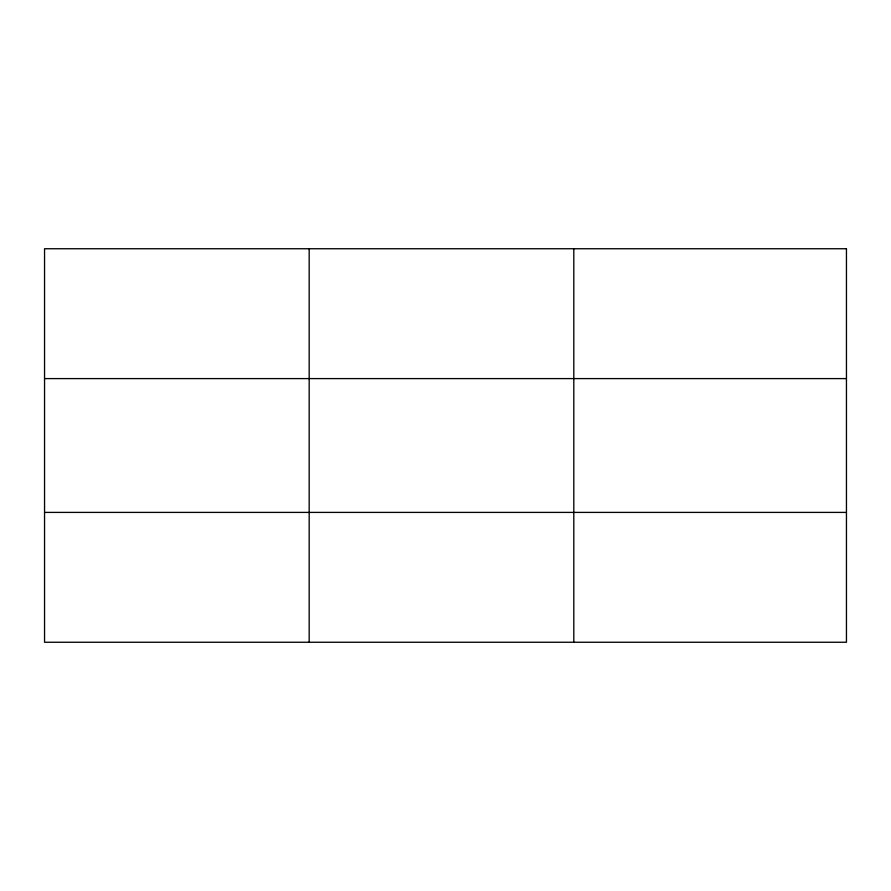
<?xml version="1.0" encoding="UTF-8"?>
<svg xmlns="http://www.w3.org/2000/svg" width="891" height="891" viewBox="0 0 891 891"><rect width="100%" height="100%" fill="white"/><g stroke="black" fill="none" stroke-linecap="round" stroke-linejoin="round"><path stroke-width="1.34" d="M309.177 642.255L309.177 248.745M573.804 642.255L573.804 248.745M44.55 378.597L846.45 378.597M44.55 512.403L846.45 512.403M846.45 248.745L846.45 642.255L44.55 642.255L44.55 248.745L846.45 248.745"/></g></svg>
